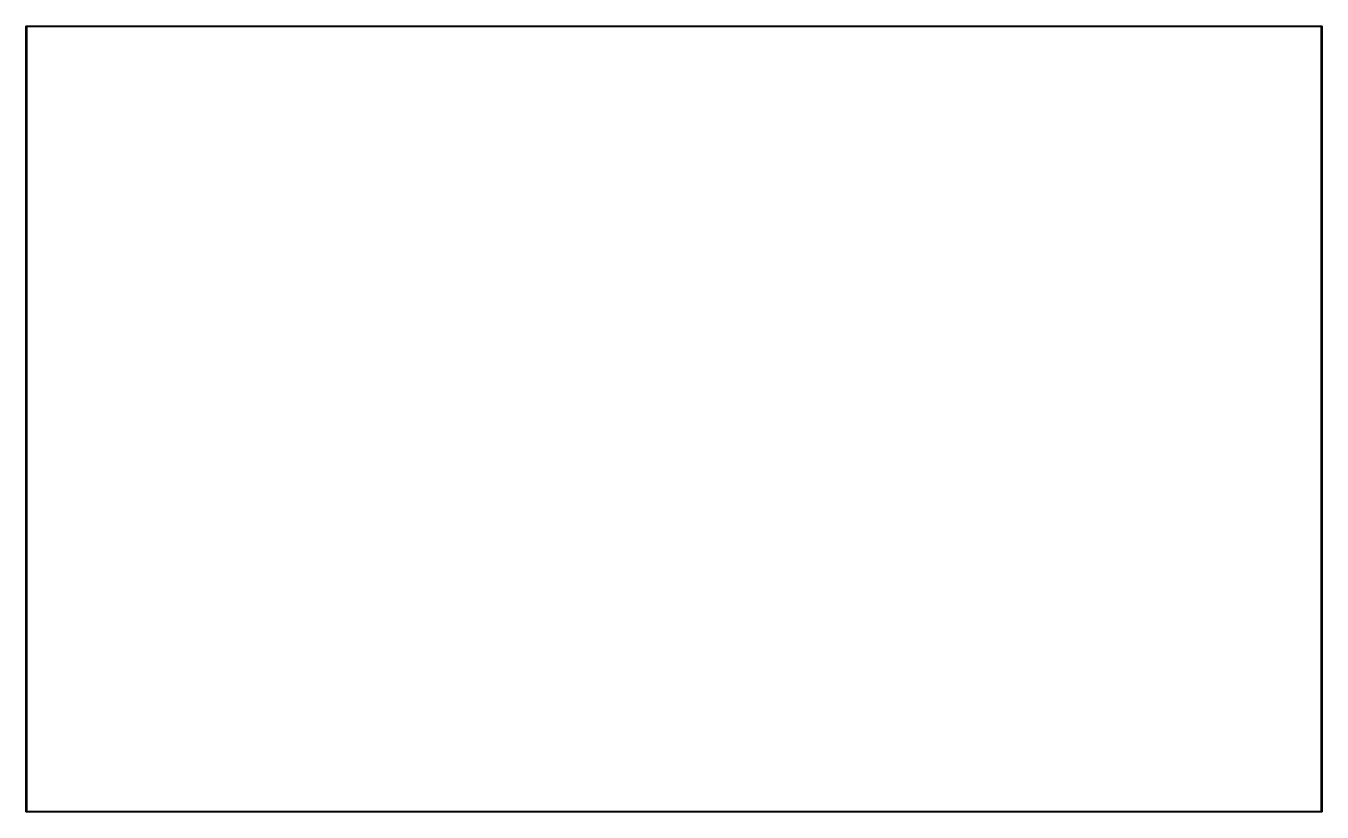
# Model space of a CAD drawing. Extents: x 61 to 229, y -146 to -44.
import ezdxf

# ---------------------------------------------------------------- set-up
doc = ezdxf.new("R2010")
doc.units = 0
doc.layers.add('BLACK', color=7, linetype='CONTINUOUS')

msp = doc.modelspace()

# ---------------------------------------------------------------- linework, layer by layer
at = {"layer": 'BLACK', "linetype": 'CONTINUOUS'}
for p, q in [((60.91, -44.45), (60.9246, -44.4146)), ((60.91, -146.05), (60.91, -44.45)), ((60.9246, -44.4146), (60.96, -44.4)), ((60.96, -44.4), (228.6, -44.4)), ((61.01, -44.5), (61.01, -146)), ((228.55, -44.5), (61.01, -44.5)), ((228.55, -146), (228.55, -44.5)), ((228.6, -44.4), (228.635, -44.4146)), ((228.635, -44.4146), (228.65, -44.45)), ((228.65, -44.45), (228.65, -146.05)), ((60.9246, -146.085), (60.91, -146.05)), ((60.96, -146.1), (60.9246, -146.085)), ((228.6, -146.1), (60.96, -146.1)), ((61.01, -146), (228.55, -146)), ((228.635, -146.085), (228.6, -146.1)), ((228.65, -146.05), (228.635, -146.085))]:
    msp.add_line(p, q, dxfattribs=at)

doc.saveas('drawing.dxf')
